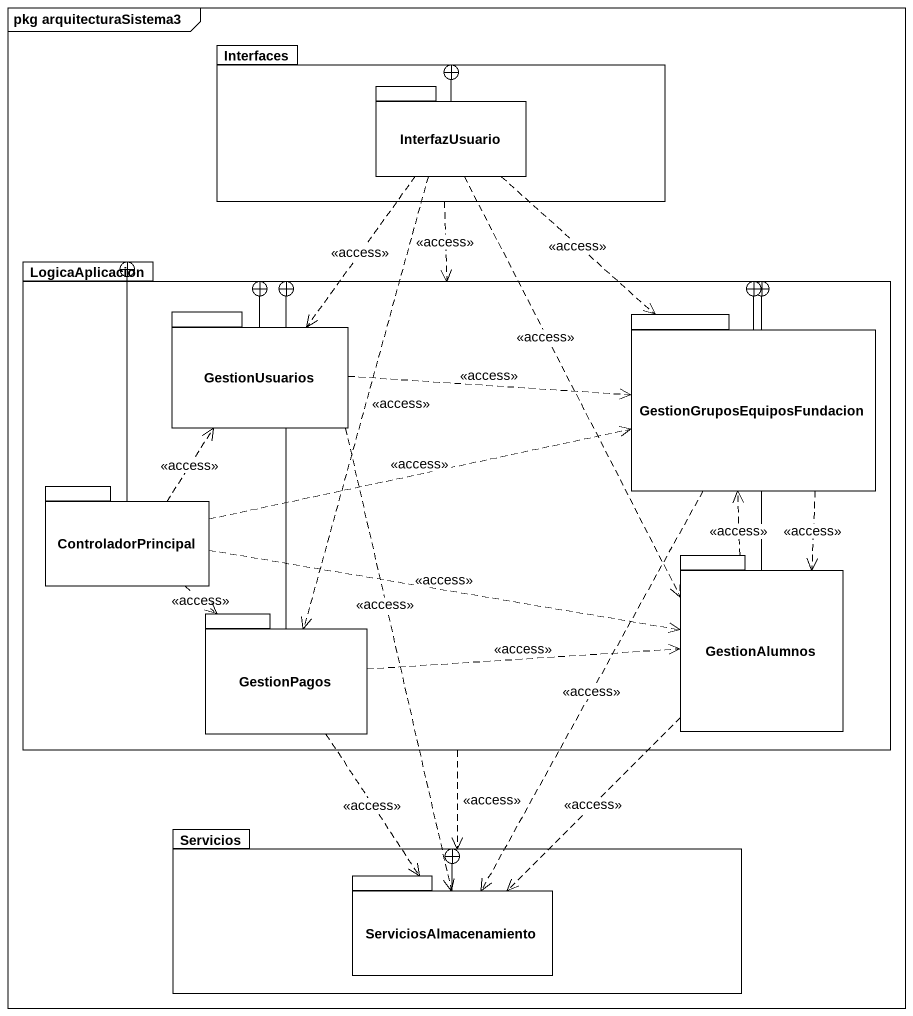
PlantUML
@startuml
mainframe pkg arquitecturaSistema3
package Interfaces {
  package InterfazUsuario {
  }
}
package LogicaAplicacion {
  package GestionUsuarios {
  }
  package "GestionGruposEquiposFundacion" as GestionGruposEquiposFundacio {
  }
  package ControladorPrincipal {
  }
  package GestionAlumnos {
  }
  package GestionPagos {
  }
}
package Servicios {
  package ServiciosAlmacenamiento {
  }
}
Interfaces ..> LogicaAplicacion : <<access>>
InterfazUsuario -up-+ Interfaces
InterfazUsuario ..> GestionUsuarios : <<access>>
InterfazUsuario ..> GestionGruposEquiposFundacio : <<access>>
InterfazUsuario ..> GestionAlumnos : <<access>>
InterfazUsuario ..> GestionPagos : <<access>>
LogicaAplicacion ..> Servicios : <<access>>
GestionUsuarios --+ LogicaAplicacion
GestionUsuarios .right.> GestionGruposEquiposFundacio : <<access>>
GestionUsuarios ..> ServiciosAlmacenamiento : <<access>>
GestionGruposEquiposFundacio -left-+ LogicaAplicacion
GestionGruposEquiposFundacio ..> GestionAlumnos : <<access>>
GestionGruposEquiposFundacio ..> ServiciosAlmacenamiento : <<access>>
ControladorPrincipal -right-+ LogicaAplicacion
ControladorPrincipal .up.> GestionUsuarios : <<access>>
ControladorPrincipal .right.> GestionGruposEquiposFundacio : <<access>>
ControladorPrincipal .right.> GestionAlumnos : <<access>>
ControladorPrincipal ..> GestionPagos : <<access>>
GestionAlumnos -left-+ LogicaAplicacion
GestionAlumnos .up.> GestionGruposEquiposFundacio : <<access>>
GestionAlumnos ..> ServiciosAlmacenamiento : <<access>>
GestionPagos -up-+ LogicaAplicacion
GestionPagos .right.> GestionAlumnos : <<access>>
GestionPagos ..> ServiciosAlmacenamiento : <<access>>
ServiciosAlmacenamiento -up-+ Servicios
@enduml
